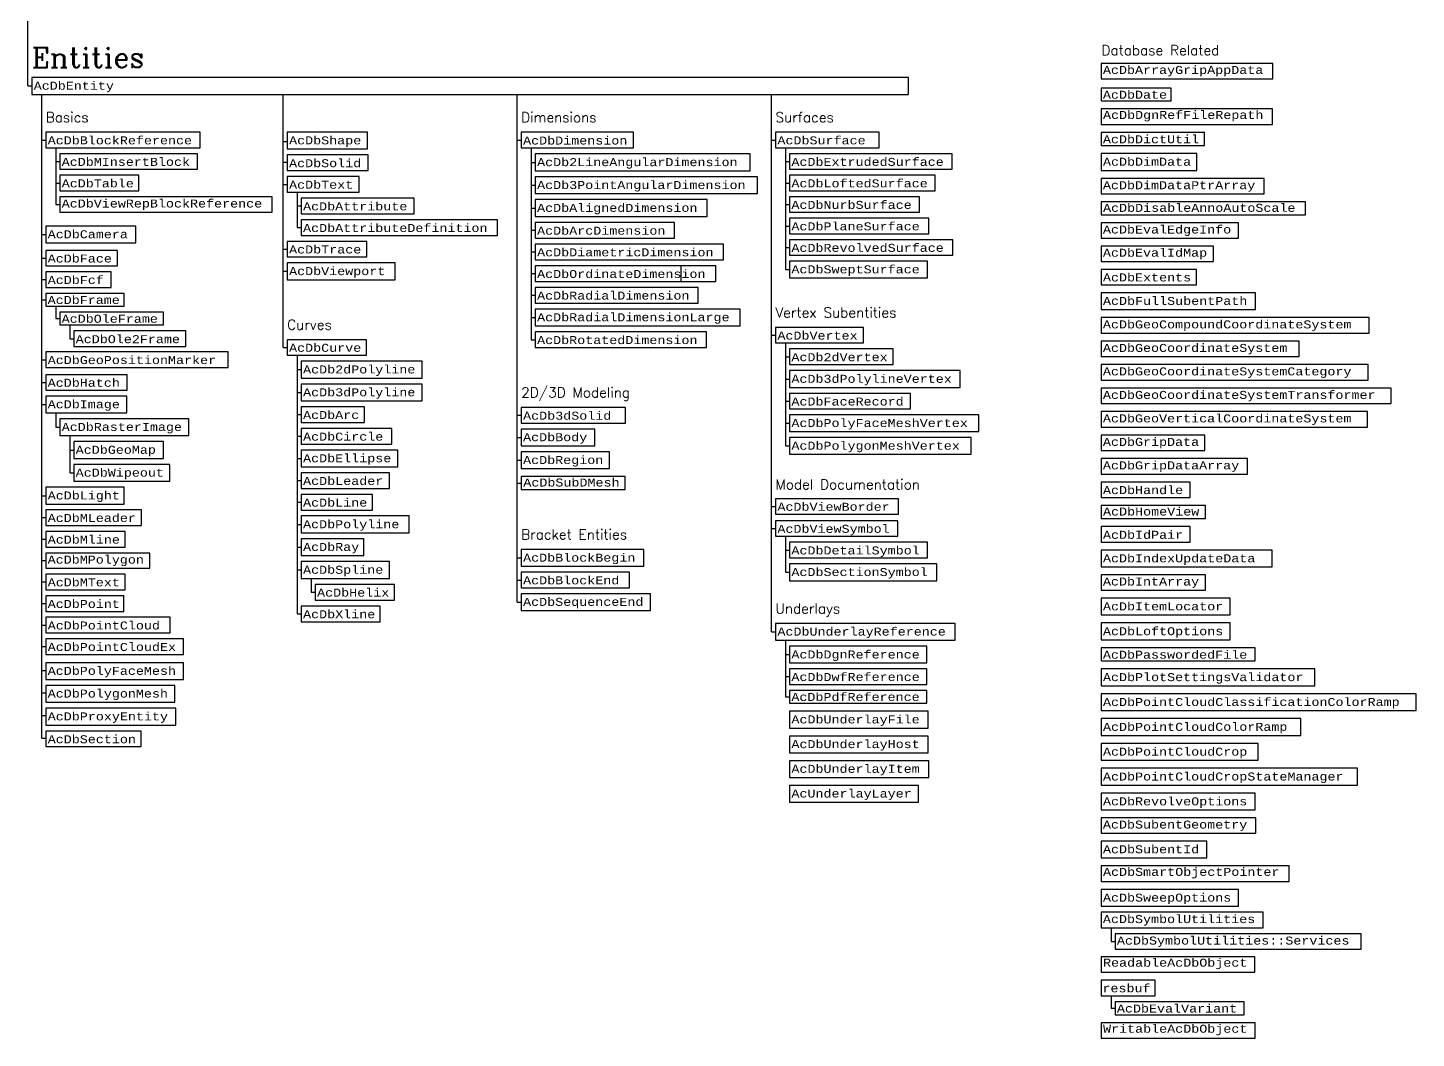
# Model space of a CAD drawing. Header units: inches. Extents: x 349 to 921, y -346 to 10.
# Drawn here: x 351.8 to 421.2, y -139.3 to -88.7 of the extents above; entities that cross this region are included whole.
import ezdxf

# ---------------------------------------------------------------- set-up
doc = ezdxf.new("R2010")
doc.units = ezdxf.units.IN
doc.header["$MEASUREMENT"] = 0
for name, color, linetype in [('ObjectARX 2009 Unmanaged classes', 7, 'Continuous'), ('ObjectARX 2009 Unmanaged classes w .NET Wrappers', 3, 'Continuous'), ('ObjectARX 2010 Unmanaged classes', 7, 'Continuous'), ('ObjectARX 2010 Unmanaged classes w .NET Wrappers', 3, 'Continuous'), ('Unmanaged classes', 7, 'Continuous'), ('Unmanaged classes w .NET Wrappers', 3, 'Continuous')]:
    doc.layers.add(name, color=color, linetype=linetype)
doc.styles.add('Categories', font='romanc.shx', dxfattribs={"height": 0.5})
doc.styles.add('Headings', font='romanc.shx', dxfattribs={"height": 1})
doc.styles.get("Standard").update_dxf_attribs({"font": 'cour.ttf'})
doc.styles.add('Unmanaged', font='cour.ttf', dxfattribs={"height": 0.2})

msp = doc.modelspace()

# ---------------------------------------------------------------- linework, layer by layer
for p, q in [((351.8, -91.635), (351.8, -52.09)), ((351.8, -91.635), (352, -91.635)), ((352.5, -124.266), (352.5, -92.057)), ((364.567, -104.718), (364.567, -92.057)), ((376.266, -117.457), (376.266, -92.057)), ((388.98, -118.944), (388.98, -92.057)), ((352.5, -94.342), (352.7, -94.342)), ((376.266, -94.346), (376.466, -94.346)), ((388.98, -94.342), (389.18, -94.342)), ((353.2, -94.73), (353.2, -97.568)), ((364.567, -94.422), (364.767, -94.422)), ((376.966, -94.737), (376.966, -104.329)), ((389.68, -94.73), (389.68, -100.824)), ((353.2, -95.418), (353.4, -95.418)), ((364.567, -95.455), (364.767, -95.455)), ((376.966, -95.459), (377.166, -95.459)), ((389.68, -95.418), (389.88, -95.418)), ((353.2, -96.493), (353.4, -96.493)), ((364.567, -96.56), (364.767, -96.56)), ((365.267, -96.948), (365.267, -98.722)), ((376.966, -96.601), (377.166, -96.601)), ((389.68, -96.493), (389.88, -96.493)), ((353.2, -97.568), (353.4, -97.568)), ((365.267, -97.639), (365.467, -97.639)), ((376.966, -97.744), (377.166, -97.744)), ((389.68, -97.568), (389.88, -97.568)), ((352.5, -99.069), (352.7, -99.069)), ((365.267, -98.722), (365.467, -98.722)), ((376.966, -98.857), (377.166, -98.857)), ((389.68, -98.643), (389.88, -98.643)), ((364.567, -99.8), (364.767, -99.8)), ((376.966, -99.939), (377.166, -99.939)), ((389.68, -99.718), (389.88, -99.718)), ((352.5, -100.251), (352.7, -100.251)), ((352.5, -101.326), (352.7, -101.326)), ((364.567, -100.909), (364.767, -100.909)), ((376.966, -101.021), (377.166, -101.021)), ((389.68, -100.824), (389.88, -100.824)), ((352.5, -102.334), (352.7, -102.334)), ((353.2, -102.654), (353.2, -103.274)), ((376.966, -102.104), (377.166, -102.104)), ((353.2, -103.274), (353.4, -103.274)), ((376.966, -103.216), (377.166, -103.216)), ((353.9, -103.594), (353.9, -104.284)), ((388.98, -104.107), (389.18, -104.107)), ((353.9, -104.284), (354.1, -104.284)), ((364.567, -104.718), (364.767, -104.718)), ((376.966, -104.329), (377.166, -104.329)), ((389.68, -104.495), (389.68, -109.647)), ((352.5, -105.332), (352.7, -105.332)), ((365.267, -105.106), (365.267, -118.044)), ((389.68, -105.185), (389.88, -105.185)), ((365.267, -105.827), (365.467, -105.827)), ((352.5, -106.468), (352.7, -106.468)), ((389.68, -106.297), (389.88, -106.297)), ((352.5, -107.573), (352.7, -107.573)), ((365.267, -106.97), (365.467, -106.97)), ((389.68, -107.406), (389.88, -107.406)), ((353.2, -107.991), (353.2, -108.709)), ((365.267, -108.079), (365.467, -108.079)), ((376.266, -108.111), (376.466, -108.111)), ((353.2, -108.709), (353.4, -108.709)), ((389.68, -108.511), (389.88, -108.511)), ((353.9, -109.126), (353.9, -110.99)), ((365.267, -109.158), (365.467, -109.158)), ((376.266, -109.22), (376.466, -109.22)), ((389.68, -109.647), (389.88, -109.647)), ((353.9, -109.848), (354.1, -109.848)), ((365.267, -110.27), (365.467, -110.27)), ((376.266, -110.359), (376.466, -110.359)), ((353.9, -110.99), (354.1, -110.99)), ((365.267, -111.379), (365.467, -111.379)), ((376.266, -111.501), (376.466, -111.501)), ((352.5, -112.133), (352.7, -112.133)), ((365.267, -112.458), (365.467, -112.458)), ((388.98, -112.671), (389.18, -112.671)), ((352.5, -113.231), (352.7, -113.231)), ((365.267, -113.571), (365.467, -113.571)), ((388.98, -113.775), (389.18, -113.775)), ((352.5, -114.31), (352.7, -114.31)), ((389.68, -114.162), (389.68, -115.964)), ((365.267, -114.71), (365.467, -114.71)), ((389.68, -114.852), (389.88, -114.852)), ((352.5, -115.382), (352.7, -115.382)), ((365.267, -115.849), (365.467, -115.849)), ((376.266, -115.242), (376.466, -115.242)), ((352.5, -116.45), (352.7, -116.45)), ((365.967, -116.27), (365.967, -116.962)), ((376.266, -116.351), (376.466, -116.351)), ((389.68, -115.964), (389.88, -115.964)), ((365.967, -116.962), (366.167, -116.962)), ((352.5, -117.529), (352.7, -117.529)), ((376.266, -117.457), (376.466, -117.457)), ((352.5, -118.604), (352.7, -118.604)), ((365.267, -118.044), (365.467, -118.044)), ((388.98, -118.944), (389.18, -118.944)), ((389.68, -119.362), (389.68, -122.193)), ((352.5, -119.679), (352.7, -119.679)), ((389.68, -120.08), (389.88, -120.08)), ((352.5, -120.882), (352.7, -120.882)), ((389.68, -121.185), (389.88, -121.185)), ((352.5, -121.991), (352.7, -121.991)), ((389.68, -122.193), (389.88, -122.193)), ((389.68, -122.193), (389.88, -122.193)), ((352.5, -123.127), (352.7, -123.127)), ((352.5, -124.266), (352.7, -124.266)), ((405.955, -133.745), (405.955, -134.433)), ((405.955, -134.433), (406.155, -134.433)), ((405.955, -137.144), (405.955, -137.771)), ((405.955, -137.771), (406.155, -137.771))]:
    msp.add_line(p, q)
for points in [[(405.455, -90.507), (405.455, -91.274), (414.038, -91.274), (414.038, -90.507)], [(352, -91.214), (352, -92.057), (395.837, -92.057), (395.837, -91.214)], [(405.455, -91.746), (405.455, -92.386), (408.957, -92.386), (408.957, -91.746)], [(405.455, -92.786), (405.455, -93.561), (414.02, -93.561), (414.02, -92.786)], [(352.7, -93.955), (352.7, -94.73), (360.421, -94.73), (360.421, -93.955)], [(364.767, -93.955), (364.767, -94.79), (368.792, -94.79), (368.792, -93.955)], [(376.466, -93.955), (376.466, -94.737), (382.081, -94.737), (382.081, -93.955)], [(389.18, -93.955), (389.18, -94.73), (394.368, -94.73), (394.368, -93.955)], [(405.455, -93.961), (405.455, -94.616), (410.628, -94.616), (410.628, -93.961)], [(353.4, -95.03), (353.4, -95.805), (360.285, -95.805), (360.285, -95.03)], [(364.767, -95.09), (364.767, -95.873), (368.814, -95.873), (368.814, -95.09)], [(377.166, -95.037), (377.166, -95.88), (387.908, -95.88), (387.908, -95.037)], [(389.88, -95.03), (389.88, -95.805), (398.018, -95.805), (398.018, -95.03)], [(405.455, -95.016), (405.455, -95.859), (410.25, -95.859), (410.25, -95.016)], [(353.4, -96.105), (353.4, -96.88), (357.344, -96.88), (357.344, -96.105)], [(364.767, -96.173), (364.767, -96.948), (368.362, -96.948), (368.362, -96.173)], [(377.166, -96.18), (377.166, -97.023), (388.282, -97.023), (388.282, -96.18)], [(389.88, -96.105), (389.88, -96.88), (397.171, -96.88), (397.171, -96.105)], [(405.455, -96.259), (405.455, -97.034), (413.614, -97.034), (413.614, -96.259)], [(353.4, -97.18), (353.4, -97.956), (364.016, -97.956), (364.016, -97.18)], [(365.467, -97.248), (365.467, -98.03), (371.111, -98.03), (371.111, -97.248)], [(377.166, -97.323), (377.166, -98.165), (385.772, -98.165), (385.772, -97.323)], [(389.88, -97.18), (389.88, -97.956), (396.382, -97.956), (396.382, -97.18)], [(405.455, -97.434), (405.455, -98.089), (415.679, -98.089), (415.679, -97.434)], [(365.467, -98.33), (365.467, -99.113), (375.29, -99.113), (375.29, -98.33)], [(377.166, -98.465), (377.166, -99.248), (384.134, -99.248), (384.134, -98.465)], [(389.88, -98.256), (389.88, -99.031), (396.843, -99.031), (396.843, -98.256)], [(405.455, -98.489), (405.455, -99.25), (412.322, -99.25), (412.322, -98.489)], [(352.7, -98.652), (352.7, -99.487), (357.208, -99.487), (357.208, -98.652)], [(352.7, -99.863), (352.7, -100.638), (356.281, -100.638), (356.281, -99.863)], [(364.767, -99.413), (364.767, -100.188), (368.745, -100.188), (368.745, -99.413)], [(377.166, -99.548), (377.166, -100.33), (386.581, -100.33), (386.581, -99.548)], [(389.88, -99.331), (389.88, -100.106), (398.045, -100.106), (398.045, -99.331)], [(405.455, -99.65), (405.455, -100.411), (411.071, -100.411), (411.071, -99.65)], [(364.767, -100.488), (364.767, -101.331), (370.167, -101.331), (370.167, -100.488)], [(377.166, -100.63), (377.166, -101.413), (386.191, -101.413), (386.191, -100.63)], [(377.166, -100.63), (377.166, -101.413), (384.462, -101.413), (384.462, -100.63)], [(389.88, -100.406), (389.88, -101.242), (396.775, -101.242), (396.775, -100.406)], [(352.7, -100.938), (352.7, -101.714), (355.964, -101.714), (355.964, -100.938)], [(405.455, -100.811), (405.455, -101.586), (410.225, -101.586), (410.225, -100.811)], [(352.7, -102.014), (352.7, -102.654), (356.622, -102.654), (356.622, -102.014)], [(377.166, -101.713), (377.166, -102.495), (385.318, -102.495), (385.318, -101.713)], [(405.455, -101.986), (405.455, -102.822), (413.173, -102.822), (413.173, -101.986)], [(353.4, -102.954), (353.4, -103.594), (358.582, -103.594), (358.582, -102.954)], [(377.166, -102.795), (377.166, -103.638), (387.407, -103.638), (387.407, -102.795)], [(405.455, -103.222), (405.455, -103.997), (418.862, -103.997), (418.862, -103.222)], [(354.1, -103.894), (354.1, -104.675), (359.708, -104.675), (359.708, -103.894)], [(377.166, -103.938), (377.166, -104.72), (385.739, -104.72), (385.739, -103.938)], [(389.18, -103.72), (389.18, -104.495), (393.583, -104.495), (393.583, -103.72)], [(364.767, -104.331), (364.767, -105.106), (368.731, -105.106), (368.731, -104.331)], [(389.88, -104.795), (389.88, -105.575), (395.061, -105.575), (395.061, -104.795)], [(405.455, -104.397), (405.455, -105.172), (415.364, -105.172), (415.364, -104.397)], [(352.7, -104.944), (352.7, -105.72), (361.824, -105.72), (361.824, -104.944)], [(365.467, -105.406), (365.467, -106.249), (371.514, -106.249), (371.514, -105.406)], [(352.7, -106.08), (352.7, -106.855), (356.765, -106.855), (356.765, -106.08)], [(389.88, -105.875), (389.88, -106.718), (398.407, -106.718), (398.407, -105.875)], [(405.455, -105.572), (405.455, -106.348), (418.816, -106.348), (418.816, -105.572)], [(365.467, -106.549), (365.467, -107.391), (371.514, -107.391), (371.514, -106.549)], [(405.455, -106.748), (405.455, -107.523), (419.957, -107.523), (419.957, -106.748)], [(352.7, -107.155), (352.7, -107.991), (356.755, -107.991), (356.755, -107.155)], [(389.88, -107.018), (389.88, -107.793), (395.933, -107.793), (395.933, -107.018)], [(365.467, -107.691), (365.467, -108.467), (368.637, -108.467), (368.637, -107.691)], [(376.466, -107.72), (376.466, -108.503), (381.675, -108.503), (381.675, -107.72)], [(389.88, -108.093), (389.88, -108.929), (399.35, -108.929), (399.35, -108.093)], [(405.455, -107.923), (405.455, -108.699), (418.769, -108.699), (418.769, -107.923)], [(353.4, -108.291), (353.4, -109.126), (359.844, -109.126), (359.844, -108.291)], [(365.467, -108.767), (365.467, -109.549), (369.994, -109.549), (369.994, -108.767)], [(376.466, -108.803), (376.466, -109.638), (380.141, -109.638), (380.141, -108.803)], [(354.1, -109.426), (354.1, -110.269), (358.589, -110.269), (358.589, -109.426)], [(389.88, -109.229), (389.88, -110.064), (398.957, -110.064), (398.957, -109.229)], [(405.455, -109.099), (405.455, -109.874), (410.651, -109.874), (410.651, -109.099)], [(365.467, -109.849), (365.467, -110.692), (370.306, -110.692), (370.306, -109.849)], [(376.466, -109.938), (376.466, -110.781), (380.889, -110.781), (380.889, -109.938)], [(405.455, -110.274), (405.455, -111.049), (412.774, -111.049), (412.774, -110.274)], [(354.1, -110.569), (354.1, -111.412), (358.9, -111.412), (358.9, -110.569)], [(365.467, -110.992), (365.467, -111.767), (369.881, -111.767), (369.881, -110.992)], [(352.7, -111.712), (352.7, -112.555), (356.62, -112.555), (356.62, -111.712)], [(376.466, -111.181), (376.466, -111.821), (381.669, -111.821), (381.669, -111.181)], [(405.455, -111.449), (405.455, -112.225), (409.91, -112.225), (409.91, -111.449)], [(365.467, -112.067), (365.467, -112.849), (369.032, -112.849), (369.032, -112.067)], [(389.18, -112.283), (389.18, -113.059), (395.323, -113.059), (395.323, -112.283)], [(352.7, -112.844), (352.7, -113.619), (357.492, -113.619), (357.492, -112.844)], [(405.455, -112.625), (405.455, -113.279), (410.672, -113.279), (410.672, -112.625)], [(365.467, -113.149), (365.467, -113.992), (370.865, -113.992), (370.865, -113.149)], [(389.18, -113.387), (389.18, -114.162), (395.293, -114.162), (395.293, -113.387)], [(405.455, -113.679), (405.455, -114.462), (409.917, -114.462), (409.917, -113.679)], [(352.7, -113.919), (352.7, -114.701), (356.671, -114.701), (356.671, -113.919)], [(365.467, -114.292), (365.467, -115.128), (368.594, -115.128), (368.594, -114.292)], [(389.88, -114.462), (389.88, -115.242), (396.781, -115.242), (396.781, -114.462)], [(352.7, -115.001), (352.7, -115.762), (357.896, -115.762), (357.896, -115.001)], [(376.466, -114.821), (376.466, -115.664), (382.601, -115.664), (382.601, -114.821)], [(405.455, -114.862), (405.455, -115.697), (414.011, -115.697), (414.011, -114.862)], [(365.467, -115.428), (365.467, -116.27), (369.881, -116.27), (369.881, -115.428)], [(389.88, -115.542), (389.88, -116.385), (397.243, -116.385), (397.243, -115.542)], [(352.7, -116.062), (352.7, -116.838), (356.673, -116.838), (356.673, -116.062)], [(366.167, -116.57), (366.167, -117.353), (370.129, -117.353), (370.129, -116.57)], [(376.466, -115.964), (376.466, -116.739), (381.885, -116.739), (381.885, -115.964)], [(405.455, -116.097), (405.455, -116.858), (410.673, -116.858), (410.673, -116.097)], [(352.7, -117.138), (352.7, -117.92), (356.602, -117.92), (356.602, -117.138)], [(376.466, -117.039), (376.466, -117.875), (382.933, -117.875), (382.933, -117.039)], [(405.455, -117.258), (405.455, -118.101), (411.908, -118.101), (411.908, -117.258)], [(365.467, -117.653), (365.467, -118.435), (369.419, -118.435), (369.419, -117.653)], [(352.7, -118.213), (352.7, -118.995), (358.92, -118.995), (358.92, -118.213)], [(389.18, -118.527), (389.18, -119.362), (398.163, -119.362), (398.163, -118.527)], [(405.455, -118.501), (405.455, -119.344), (411.908, -119.344), (411.908, -118.501)], [(352.7, -119.288), (352.7, -120.07), (359.579, -120.07), (359.579, -119.288)], [(389.88, -119.662), (389.88, -120.498), (396.751, -120.498), (396.751, -119.662)], [(405.455, -119.744), (405.455, -120.398), (413.158, -120.398), (413.158, -119.744)], [(352.7, -120.491), (352.7, -121.327), (359.579, -121.327), (359.579, -120.491)], [(389.88, -120.798), (389.88, -121.573), (396.751, -121.573), (396.751, -120.798)], [(405.455, -120.798), (405.455, -121.641), (416.147, -121.641), (416.147, -120.798)], [(352.7, -121.627), (352.7, -122.462), (359.155, -122.462), (359.155, -121.627)], [(389.88, -121.873), (389.88, -122.513), (396.743, -122.513), (396.743, -121.873)], [(389.88, -121.873), (389.88, -122.513), (396.743, -122.513), (396.743, -121.873)], [(405.455, -122.041), (405.455, -122.884), (421.212, -122.884), (421.212, -122.041)], [(352.7, -122.762), (352.7, -123.605), (359.204, -123.605), (359.204, -122.762)], [(389.88, -122.913), (389.88, -123.756), (396.816, -123.756), (396.816, -122.913)], [(405.455, -123.284), (405.455, -124.127), (415.446, -124.127), (415.446, -123.284)], [(352.7, -123.905), (352.7, -124.687), (357.468, -124.687), (357.468, -123.905)], [(389.88, -124.156), (389.88, -124.992), (396.818, -124.992), (396.818, -124.156)], [(405.455, -124.527), (405.455, -125.369), (413.318, -125.369), (413.318, -124.527)], [(389.88, -125.392), (389.88, -126.227), (396.841, -126.227), (396.841, -125.392)], [(405.455, -125.769), (405.455, -126.612), (418.268, -126.612), (418.268, -125.769)], [(389.88, -126.627), (389.88, -127.463), (396.336, -127.463), (396.336, -126.627)], [(405.455, -127.012), (405.455, -127.855), (413.161, -127.855), (413.161, -127.012)], [(405.455, -128.255), (405.455, -129.016), (413.194, -129.016), (413.194, -128.255)], [(405.455, -129.416), (405.455, -130.251), (410.746, -130.251), (410.746, -129.416)], [(405.455, -130.651), (405.455, -131.427), (414.854, -131.427), (414.854, -130.651)], [(405.455, -131.827), (405.455, -132.67), (412.332, -132.67), (412.332, -131.827)], [(405.455, -132.97), (405.455, -133.745), (413.562, -133.745), (413.562, -132.97)], [(406.155, -134.045), (406.155, -134.82), (418.464, -134.82), (418.464, -134.045)], [(405.455, -135.193), (405.455, -135.969), (413.138, -135.969), (413.138, -135.193)], [(405.455, -136.369), (405.455, -137.144), (408.164, -137.144), (408.164, -136.369)], [(406.155, -137.444), (406.155, -138.098), (412.602, -138.098), (412.602, -137.444)], [(405.455, -138.498), (405.455, -139.274), (413.156, -139.274), (413.156, -138.498)]]:
    msp.add_lwpolyline(points, close=True)

# ---------------------------------------------------------------- texts
at = {"insert": (352, -89.714), "char_height": 1, "width": 43.83744, "attachment_point": 1, "style": 'Headings'}
msp.add_mtext('Entities', dxfattribs=at)
at = {"color": 1, "char_height": 0.5, "attachment_point": 1, "style": 'Categories'}
for s, insert, width in [('Database Related', (405.478, -89.598), 8.1388), ('Basics', (352.7, -92.955), 6.65863), ('Dimensions', (376.466, -92.955), 5.61504), ('Surfaces', (389.18, -92.955), 5.18803), ('Vertex Subentities', (389.18, -102.72), 8.08756), ('Curves', (364.767, -103.331), 4.76786), ('2D/3D Modeling', (376.466, -106.72), 9.09397), ('Model Documentation', (389.18, -111.317), 10.03829), ('Bracket Entities', (376.466, -113.821), 7.80883), ('Underlays', (389.18, -117.527), 7.28889)]:
    msp.add_mtext(s, dxfattribs=dict(at, insert=insert, width=width))
at = {"layer": 'ObjectARX 2009 Unmanaged classes', "char_height": 0.4, "attachment_point": 1}
for s, insert in [('{\\Fcourier new;AcDbDgnRefFileRepath}', (405.555, -92.886)), ('{\\Fcourier new;AcDbDisableAnnoAutoScale}', (405.555, -97.534)), ('{\\Fcourier new;AcDbSmartObjectPointer}', (405.555, -130.751)), ('{\\Fcourier new;ReadableAcDbObject}', (405.555, -135.293)), ('{\\Fcourier new;WritableAcDbObject}', (405.555, -138.598))]:
    msp.add_mtext(s, dxfattribs=dict(at, insert=insert))
at = {"layer": 'ObjectARX 2009 Unmanaged classes w .NET Wrappers', "insert": (405.555, -112.725), "char_height": 0.4, "attachment_point": 1}
msp.add_mtext('{\\Fcourier new;AcDbHomeView}', dxfattribs=at)
at = {"layer": 'ObjectARX 2010 Unmanaged classes', "style": 'Unmanaged'}
msp.add_text('AcDbSubentGeometry', height=0.4, dxfattribs=at).set_placement((405.549, -128.784))
at = {"layer": 'ObjectARX 2010 Unmanaged classes w .NET Wrappers', "style": 'Unmanaged'}
for s, p in [('AcDbSubDMesh', (376.574, -111.674)), ('AcDbPdfReference', (389.974, -122.402))]:
    msp.add_text(s, height=0.4, dxfattribs=at).set_placement(p)
at = {"layer": 'Unmanaged classes', "style": 'Unmanaged'}
for s, p in [('AcDbDate', (405.549, -92.275)), ('AcDbDictUtil', (405.549, -94.505)), ('AcDbDimDataPtrArray', (405.549, -96.802)), ('AcDbEvalEdgeInfo', (405.549, -99.018)), ('AcDbEvalIdMap', (405.549, -100.179)), ('AcDbFrame', (352.794, -102.543)), ('AcDbOleFrame', (353.494, -103.483)), ('AcDbGeoCompoundCoordinateSystem', (405.549, -103.765)), ('AcDbGeoVerticalCoordinateSystem', (405.549, -108.467)), ('AcDbGripData', (405.549, -109.642)), ('AcDbGripDataArray', (405.549, -110.817)), ('AcDbViewSymbol', (389.277, -113.991)), ('AcDbMPolygon', (352.794, -115.531)), ('AcDbIntArray', (405.549, -116.626)), ('AcDbPasswordedFile', (405.549, -120.287)), ('AcDbPointCloudCropStateManager', (405.552, -126.381)), ('AcDbSymbolUtilities', (405.549, -133.513)), ('AcDbSymbolUtilities::Services', (406.249, -134.588)), ('AcDbEvalVariant', (406.249, -137.987))]:
    msp.add_text(s, height=0.4, dxfattribs=at).set_placement(p)
at = {"layer": 'Unmanaged classes w .NET Wrappers', "style": 'Unmanaged'}
for s, p in [('AcDbArrayGripAppData', (405.549, -91.036)), ('AcDbEntity', (352.097, -91.826)), ('AcDbBlockReference', (352.797, -94.559)), ('AcDbShape', (364.864, -94.559)), ('AcDbDimension', (376.563, -94.567)), ('AcDbSurface', (389.277, -94.559)), ('AcDbMInsertBlock', (353.497, -95.635)), ('AcDbSolid', (364.864, -95.702)), ('AcDb2LineAngularDimension', (377.263, -95.649)), ('AcDbExtrudedSurface', (389.977, -95.635)), ('AcDbDimData', (405.552, -95.628)), ('AcDbTable', (353.497, -96.71)), ('AcDbText', (364.864, -96.777)), ('AcDb3PointAngularDimension', (377.263, -96.792)), ('AcDbLoftedSurface', (389.977, -96.71)), ('AcDbViewRepBlockReference', (353.497, -97.717)), ('AcDbAttribute', (365.564, -97.86)), ('AcDbAlignedDimension', (377.263, -97.934)), ('AcDbNurbSurface', (389.977, -97.785)), ('AcDbAttributeDefinition', (365.564, -98.942)), ('AcDbPlaneSurface', (389.977, -98.86)), ('AcDbCamera', (352.797, -99.256)), ('AcDbArcDimension', (377.263, -99.077)), ('AcDbTrace', (364.864, -100.017)), ('AcDbDiametricDimension', (377.263, -100.16)), ('AcDbRevolvedSurface', (389.977, -99.935)), ('AcDbFace', (352.797, -100.468)), ('AcDbSweptSurface', (389.977, -101.011)), ('AcDbFcf', (352.797, -101.543)), ('AcDbViewport', (364.864, -101.1)), ('AcDbOrdinateDimension', (377.263, -101.242)), ('AcDbExtents', (405.552, -101.415)), ('AcDbRadialDimension', (377.263, -102.324)), ('AcDbFullSubentPath', (405.552, -102.591)), ('AcDbRadialDimensionLarge', (377.263, -103.407)), ('AcDbOle2Frame', (354.197, -104.504)), ('AcDbRotatedDimension', (377.263, -104.549)), ('AcDbVertex', (389.277, -104.324)), ('AcDbCurve', (364.864, -104.935)), ('AcDbGeoCoordinateSystem', (405.549, -104.941)), ('AcDbGeoPositionMarker', (352.797, -105.549)), ('AcDb2dVertex', (389.977, -105.405)), ('AcDb2dPolyline', (365.564, -106.018)), ('AcDb3dPolylineVertex', (389.977, -106.487)), ('AcDbGeoCoordinateSystemCategory', (405.549, -106.116)), ('AcDbHatch', (352.797, -106.685)), ('AcDb3dPolyline', (365.564, -107.16)), ('AcDbGeoCoordinateSystemTransformer', (405.549, -107.291)), ('AcDbImage', (352.797, -107.76)), ('AcDbFaceRecord', (389.977, -107.623)), ('AcDbArc', (365.564, -108.296)), ('AcDb3dSolid', (376.563, -108.332)), ('AcDbPolyFaceMeshVertex', (389.977, -108.698)), ('AcDbRasterImage', (353.497, -108.895)), ('AcDbCircle', (365.564, -109.378)), ('AcDbBody', (376.563, -109.407)), ('AcDbGeoMap', (354.197, -110.038)), ('AcDbPolygonMeshVertex', (389.977, -109.833)), ('AcDbEllipse', (365.564, -110.461)), ('AcDbRegion', (376.563, -110.55)), ('AcDbWipeout', (354.197, -111.181)), ('AcDbLeader', (365.564, -111.596)), ('AcDbHandle', (405.552, -112.054)), ('AcDbLight', (352.797, -112.323)), ('AcDbLine', (365.564, -112.679)), ('AcDbMLeader', (352.797, -113.448)), ('AcDbViewBorder', (389.277, -112.888)), ('AcDbPolyline', (365.564, -113.761)), ('AcDbMline', (352.797, -114.531)), ('AcDbRay', (365.564, -114.897)), ('AcDbIdPair', (405.552, -114.291)), ('AcDbBlockBegin', (376.563, -115.433)), ('AcDbDetailSymbol ', (389.977, -115.072)), ('AcDbIndexUpdateData', (405.552, -115.466)), ('AcDbSpline', (365.564, -116.039)), ('AcDbSectionSymbol', (389.977, -116.154)), ('AcDbMText', (352.797, -116.667)), ('AcDbBlockEnd', (376.563, -116.568)), ('AcDbHelix', (366.264, -117.182)), ('AcDbSequenceEnd', (376.563, -117.644)), ('AcDbPoint', (352.797, -117.749)), ('AcDbXline', (365.564, -118.264)), ('AcDbItemLocator', (405.552, -117.87)), ('AcDbPointCloud', (352.797, -118.825)), ('AcDbUnderlayReference', (389.277, -119.131)), ('AcDbLoftOptions', (405.552, -119.113)), ('AcDbPointCloudEx', (352.797, -119.9)), ('AcDbDgnReference', (389.977, -120.277)), ('AcDbPolyFaceMesh', (352.797, -121.096)), ('AcDbDwfReference', (389.977, -121.402)), ('AcDbPlotSettingsValidator', (405.552, -121.41)), ('AcDbPolygonMesh', (352.797, -122.231)), ('AcDbPointCloudClassificationColorRamp', (405.552, -122.653)), ('AcDbProxyEntity', (352.797, -123.374)), ('AcDbUnderlayFile', (389.977, -123.525)), ('AcDbPointCloudColorRamp', (405.552, -123.896)), ('AcDbSection', (352.797, -124.517)), ('AcDbUnderlayHost', (389.977, -124.761)), ('AcDbPointCloudCrop', (405.552, -125.138)), ('AcDbUnderlayItem', (389.977, -125.996)), ('AcUnderlayLayer', (389.977, -127.232)), ('AcDbRevolveOptions', (405.552, -127.624)), ('AcDbSubentId', (405.552, -130.02)), ('AcDbSweepOptions', (405.552, -132.439)), ('resbuf', (405.526, -136.973))]:
    msp.add_text(s, height=0.4, dxfattribs=at).set_placement(p)

doc.saveas('drawing.dxf')
